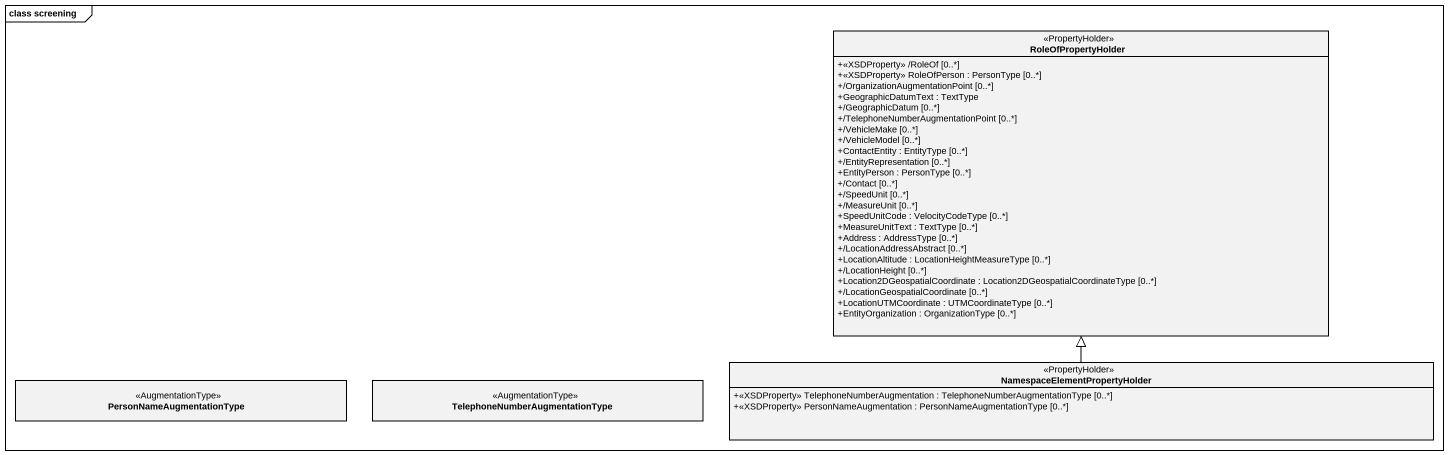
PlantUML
@startuml
mainframe class screening
hide circle
hide empty members
skinparam classAttributeIconSize 0
class RoleOfPropertyHolder <<PropertyHolder>> {
  +<<XSDProperty>> /RoleOf [0..*]
  +<<XSDProperty>> RoleOfPerson : PersonType [0..*]
  +/OrganizationAugmentationPoint [0..*]
  +GeographicDatumText : TextType
  +/GeographicDatum [0..*]
  +/TelephoneNumberAugmentationPoint [0..*]
  +/VehicleMake [0..*]
  +/VehicleModel [0..*]
  +ContactEntity : EntityType [0..*]
  +/EntityRepresentation [0..*]
  +EntityPerson : PersonType [0..*]
  +/Contact [0..*]
  +/SpeedUnit [0..*]
  +/MeasureUnit [0..*]
  +SpeedUnitCode : VelocityCodeType [0..*]
  +MeasureUnitText : TextType [0..*]
  +Address : AddressType [0..*]
  +/LocationAddressAbstract [0..*]
  +LocationAltitude : LocationHeightMeasureType [0..*]
  +/LocationHeight [0..*]
  +Location2DGeospatialCoordinate : Location2DGeospatialCoordinateType [0..*]
  +/LocationGeospatialCoordinate [0..*]
  +LocationUTMCoordinate : UTMCoordinateType [0..*]
  +EntityOrganization : OrganizationType [0..*]
}
class PersonNameAugmentationType <<AugmentationType>>
class "TelephoneNumberAugmentationType" as TelephoneNumberAugmentationT <<AugmentationType>>
class "NamespaceElementPropertyHolder" as NamespaceElementPropertyHold <<PropertyHolder>> {
  +<<XSDProperty>> TelephoneNumberAugmentation : TelephoneNumberAugmentationType [0..*]
  +<<XSDProperty>> PersonNameAugmentation : PersonNameAugmentationType [0..*]
}
NamespaceElementPropertyHold -up-|> RoleOfPropertyHolder
@enduml
